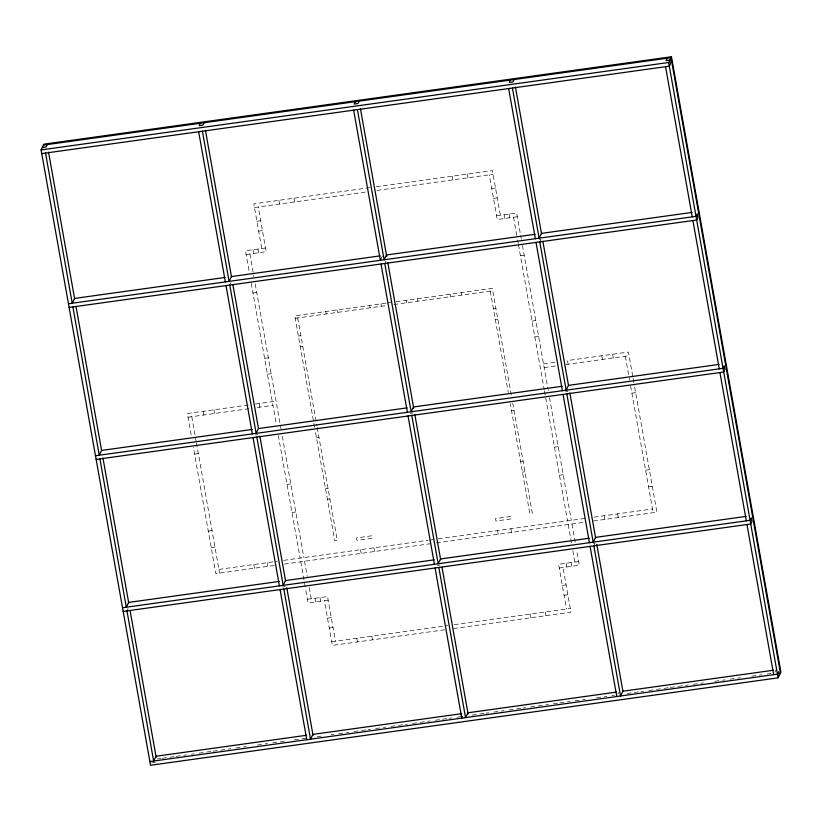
<?xml version="1.0" encoding="UTF-8"?>
<svg xmlns="http://www.w3.org/2000/svg" width="822" height="822" viewBox="0 0 822 822"><rect width="100%" height="100%" fill="white"/><g stroke="black" fill="none" stroke-linecap="round" stroke-linejoin="round"><path stroke-width="0.62" stroke-dasharray="4.11 3.08" d="M229.77 285.059L230.941 282.665M126.948 610.9L128.109 608.506M381.521 257.903L382.302 256.3M384.778 263.472L385.95 261.067M539.787 241.874L540.948 239.479L538.441 239.829M593.844 545.859L595.015 543.465L591.244 543.989M617.949 694.138L618.73 692.535M774.838 672.273L776.009 669.879M369.951 187.652L253.813 203.825L261.766 248.532M376.281 186.769L492.419 170.586L500.372 215.302M254.471 207.524L366.807 191.875M376.938 190.457L493.077 174.285M256.916 221.262L260.677 220.738M491.751 188.546L495.522 188.022M258.663 231.105L262.434 230.581M493.508 198.39L497.269 197.866M265.527 248.008L245.47 250.802L249.251 272.092M496.601 215.826L516.668 213.032L521.343 239.336M246.127 254.501L266.184 251.707L258.242 207M517.326 216.72L497.259 219.515L489.306 174.809M252.971 292.992L256.731 292.468M520.408 255.734L524.169 255.21M386.021 303.123L294.779 315.833L314.569 427.142L317.076 426.793L337.277 540.424L334.78 540.773L315.206 430.687M387.275 302.948L391.036 302.424M396.06 301.725L492.327 288.317L511.674 397.108M295.211 318.278L386.453 305.568M393.985 304.52L492.758 290.762M298.376 336.064L300.873 335.715M493.426 308.897L495.923 308.548M300.266 346.699L302.763 346.36M495.317 319.532L497.813 319.183M264.592 358.341L268.352 357.817M532.029 321.083L535.79 320.559M267.417 374.216L271.178 373.691M534.855 336.958L538.616 336.434M248.347 405.01L187.354 413.507L191.639 437.561M255.539 404.003L276.058 401.146M543.496 363.889L556.658 362.06M188.012 417.196L248.994 408.698M257.399 407.527L272.955 405.359M544.154 367.578L556.114 365.913M565.711 364.578L629.097 355.751M255.457 435.002L257.974 434.653M410.466 413.415L412.973 413.065M565.474 391.817L567.981 391.467M194.567 454.083L198.338 453.559M631.892 393.163L635.653 392.639M316.47 437.777L318.967 437.427M511.51 410.599L514.007 410.26M287.012 484.405L290.772 483.881M554.449 447.147L558.21 446.623M325.522 488.679L328.019 488.33M520.562 461.502L523.059 461.152M327.413 499.314L329.91 498.964M522.453 472.136L524.95 471.787M292.005 512.507L295.776 511.983M559.443 475.25L563.214 474.726M208.274 531.094L212.035 530.57M645.589 470.174L649.349 469.65M211.203 547.616L214.974 547.092M648.527 486.696L652.288 486.172M218.94 569.399L277.343 561.262M283.672 560.378L428.149 540.26M429.413 540.085L433.194 539.551M438.239 538.852L587.761 518.024M594.09 517.141L652.493 509.003M274.199 565.485L215.826 573.612L193.314 447.004M284.32 564.077L430.07 543.774M436.369 542.89L584.627 522.237M593.484 521.004L656.912 512.168L634.605 386.741M282.491 587L284.998 586.651M437.499 565.402L440.006 565.053M307.449 599.3L327.505 596.505L335.458 641.211M578.647 561.518L558.58 564.313L566.533 609.02M328.163 600.194L308.106 602.988L305.445 588.049M559.237 568.012L579.304 565.217L576.643 550.267M327.495 618.154L331.266 617.63M562.34 585.439L566.101 584.915M329.252 627.998L333.013 627.474M564.087 595.282L567.858 594.758M331.698 641.735L447.826 625.563M454.165 624.679L570.293 608.496M444.692 629.775L332.355 645.424L324.402 600.718M453.549 628.542L570.951 612.195L562.998 567.488M157.156 758.973L160.968 758.449M162.242 758.264L168.592 757.381M169.856 757.206L174.942 756.497M176.216 756.322L182.566 755.439M183.83 755.264L186.378 754.904M191.454 754.195L193.992 753.846M199.078 753.137L205.428 752.253M206.702 752.079L211.778 751.37M213.052 751.185L219.402 750.301M220.676 750.126L227.026 749.243M228.3 749.068L230.838 748.708M235.914 747.999L242.274 747.116M243.538 746.941L246.076 746.592M257.512 744.999L263.862 744.116M265.136 743.931L267.674 743.581M272.76 742.872L279.11 741.989M280.384 741.814L286.734 740.93M294.358 739.862L300.708 738.978M301.972 738.803L305.784 738.269M317.22 736.676L323.57 735.793M331.194 734.734L333.732 734.375M338.818 733.666L345.168 732.782M346.442 732.608L348.98 732.258M354.056 731.549L360.416 730.666M361.68 730.481L366.766 729.782M368.03 729.597L370.578 729.248M375.654 728.539L382.004 727.655M383.278 727.48L385.816 727.121M390.902 726.412L397.252 725.528M398.526 725.353L407.414 724.11M412.5 723.401L418.85 722.517M420.124 722.343L426.474 721.459M427.738 721.284L430.286 720.925M435.362 720.216L448.072 718.449M449.336 718.274L451.874 717.925M456.96 717.216L460.772 716.681M472.208 715.089L478.558 714.205M479.822 714.03L484.908 713.321M486.182 713.147L488.72 712.787M493.796 712.078L500.156 711.194M501.42 711.02L503.958 710.66M509.044 709.961L515.394 709.067M516.668 708.893L521.744 708.184M523.018 708.009L525.556 707.66M530.642 706.951L536.992 706.067M538.266 705.882L544.616 704.999M545.88 704.824L548.428 704.475M553.504 703.766L558.59 703.057M559.854 702.882L566.214 701.998M567.478 701.813L570.026 701.464M575.102 700.755L581.452 699.871M582.726 699.697L585.264 699.337M596.7 697.744L603.05 696.861M604.324 696.686L606.862 696.326M611.938 695.618L614.486 695.268M627.186 693.501L639.886 691.734M641.16 691.549L643.698 691.199M648.784 690.49L655.134 689.607M656.408 689.432L662.758 688.548M664.032 688.363L669.108 687.654M670.382 687.48L676.732 686.596M678.006 686.421L684.356 685.538M685.62 685.363L688.168 685.003M693.244 684.294L699.594 683.411M700.868 683.236L703.406 682.877M714.842 681.284L721.192 680.4M722.466 680.226L725.004 679.876M730.09 679.167L736.44 678.284M737.704 678.099L740.252 677.749M751.678 676.157L758.038 675.273M759.302 675.098L761.84 674.739M766.926 674.03L773.276 673.146M151.71 762.867L155.471 762.343M632.714 376.116L628.44 352.063L567.457 360.55L568.115 364.249M633.135 378.48L634.399 385.559M625.326 356.275L628.738 375.449M629.159 377.822L629.58 380.185M630.628 386.083L653.151 512.692M612.637 354.261L613.294 357.95M601.838 355.762L602.495 359.45M617.62 513.863L618.267 517.552M604.211 515.733L604.869 519.422M522.432 245.439L548.171 390.162M549.507 397.694L571.321 520.316M571.978 524.004L575.308 542.767M513.555 217.244L517.13 237.353M517.583 239.86L518.23 243.528M518.446 244.74L544.205 389.556M544.431 390.799L567.55 520.84M568.208 524.528L571.547 543.291M572.883 550.791L574.876 562.043M509.147 214.08L509.804 217.768M571.126 562.567L571.783 566.266M504.122 214.778L504.78 218.467M566.101 563.265L566.759 566.964M512.753 403.17L532.327 513.257L529.83 513.606L510.257 403.51M490.261 291.111L508.284 392.423M467.317 174.089L467.975 177.778M545.192 612L545.849 615.688M452.254 176.185L452.912 179.874M530.139 614.096L530.786 617.784M510.935 528.721L511.592 532.42M461.327 292.632L461.759 295.077M497.526 530.591L498.183 534.279M450.035 294.204L450.466 296.65M417.401 298.746L417.833 301.201M406.099 300.328L406.541 302.773M380.997 303.821L381.439 306.267M369.705 305.394L370.136 307.839M337.071 309.935L337.503 312.391M373.907 547.812L374.555 551.5M325.779 311.517L326.211 313.963M360.498 549.682L361.156 553.37M293.978 198.236L294.636 201.924M371.863 636.146L372.51 639.835M278.915 200.332L279.572 204.02M356.799 638.242L357.457 641.931M297.708 317.929L316.85 425.539M258.005 249.056L258.663 252.755M319.984 597.553L320.642 601.242M252.991 249.754L253.649 253.453M314.97 598.252L315.627 601.94M249.888 253.977L253.916 276.593M255.21 283.919L280.97 428.724M282.306 436.246L303.883 557.563M304.541 561.262L307.202 576.263M309.206 587.524L311.209 598.776M251.234 283.22L276.305 424.183M278.309 435.475L300.112 558.087M300.77 561.786L305.219 586.795M259.136 403.499L259.793 407.198M267.222 562.669L267.88 566.368M253.813 564.539L254.471 568.228M213.956 409.798L214.614 413.487M203.157 411.298L203.815 414.997M191.773 416.672L195.4 437.037M195.605 438.218L196.242 441.753M196.448 442.935L219.597 573.088M371.636 535.81L356.532 537.917L356.964 540.362L372.068 538.256L371.636 535.81M510.626 516.452L495.522 518.559L495.964 521.004L511.058 518.898L510.626 516.452"/><path stroke-width="1.23" d="M41.1 149.912L43.905 144.158L671.461 56.739L780.9 672.088L778.095 677.842L150.539 765.261L41.1 149.912L668.656 62.493L671.461 56.739M47.203 144.59L46.032 146.994L42.271 147.518M200.332 123.259L199.16 125.663L202.921 125.139L204.092 122.735M75.973 306.329L101.589 450.374L99.257 455.224L72.881 306.925M355.34 101.671L354.169 104.065L357.93 103.541L359.101 101.147M381.131 258.704L380.35 260.307L353.655 110.158M510.339 80.073L509.167 82.477L512.938 81.953L514.11 79.549M667.228 58.218L666.056 60.623L669.827 60.098L670.485 63.787L669.313 66.181L41.758 153.601M462.55 716.527L461.779 718.13L435.074 567.981M43.443 145.114L670.999 57.694L780.427 673.043M225.156 277.446L74.566 298.427L72.223 303.226L45.518 153.077M380.154 255.858L231.455 276.572L229.112 281.371L202.407 131.222M535.163 234.27L386.463 254.984L384.121 259.783L357.416 109.634M692.062 212.405L541.462 233.386L539.129 238.185L512.425 88.036M68.462 303.75L696.018 216.33L697.179 213.936L697.837 217.625L696.676 220.019L69.12 307.449M101.599 450.425L252.19 429.444M407.188 407.856L258.488 428.56L256.145 433.369L229.77 285.059M562.186 386.258L413.487 406.972L411.154 411.771L384.778 263.472M719.086 364.403L568.495 385.374L566.153 390.183L539.787 241.874M95.486 455.748L723.041 368.328L724.213 365.924L724.87 369.612L723.699 372.017L96.143 459.436M279.223 581.431L128.622 602.413L126.29 607.211L99.914 458.912M434.211 559.844L285.511 580.558L283.179 585.356L256.803 437.057M589.22 538.246L440.52 558.96L438.177 563.758L411.812 415.459M746.119 516.391L595.529 537.372L593.186 542.171L566.81 393.872M122.519 607.735L750.075 520.316L751.246 517.911L751.904 521.61L750.733 524.004L123.177 611.424M306.575 735.269L155.985 756.25L153.642 761.049L126.948 610.9M461.574 713.681L312.874 734.395L310.531 739.194L283.826 589.045M616.582 692.083L467.882 712.797L465.54 717.596L438.835 567.457M773.481 670.228L622.891 691.21L620.548 696.008L593.844 545.859M149.881 761.573L777.437 674.153L778.609 671.749L779.266 675.448M668.656 62.493L778.095 677.842M665.543 66.705L692.247 216.854M692.905 220.543L719.281 368.852M719.938 372.541L746.314 520.84M746.972 524.528L773.666 674.677M515.456 87.132L541.523 233.705M542.869 241.288L568.485 385.333M569.841 392.916L595.683 538.225M596.803 544.534L622.871 691.107M508.654 88.56L535.358 238.709M536.016 242.408L562.392 390.707M563.049 394.396L589.425 542.695M590.083 546.383L616.777 696.532M360.447 108.72L386.741 256.556M387.861 262.876L413.702 408.185M414.833 414.504L440.674 559.813M442.02 567.396L468.088 713.969M381.007 263.996L407.383 412.295M408.041 415.983L434.417 564.282M205.438 130.318L231.506 276.891M232.862 284.474L258.478 428.519M259.824 436.102L285.666 581.411M286.786 587.72L313.079 735.556M198.647 131.746L225.351 281.895M226.009 285.594L252.375 433.893M253.032 437.581L279.408 585.881M280.066 589.569L306.77 739.718M48.549 152.173L74.617 298.746M102.935 457.957L128.777 603.266M130.123 610.838L156.19 757.411"/></g></svg>
